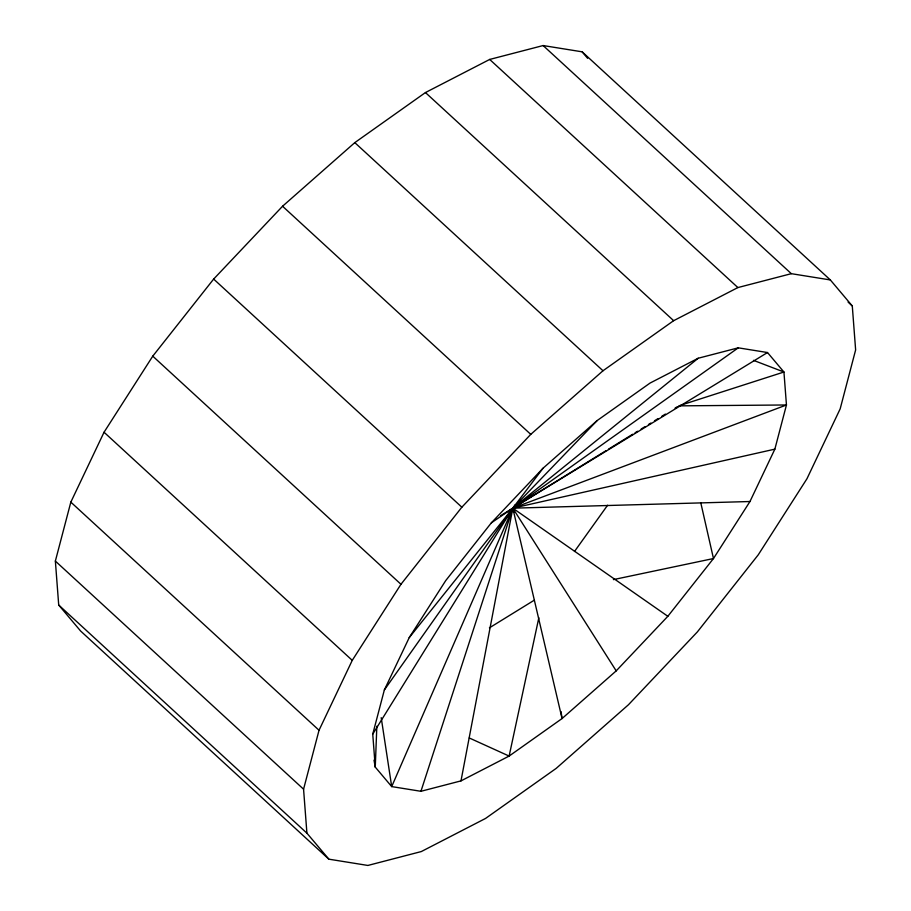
<?xml version="1.0" encoding="UTF-8"?>
<svg xmlns="http://www.w3.org/2000/svg" width="911" height="911" viewBox="0 0 911 911"><rect width="100%" height="100%" fill="white"/><g stroke="black" fill="none" stroke-linecap="round" stroke-linejoin="round"><path stroke-width="1.37" d="M376.847 726.192L375.264 767.108L391.696 786.592L420.939 791.295L460.989 780.886L509.124 756.073L562.064 718.551L616.2 670.872L667.843 616.292L713.472 558.534L749.969 501.517L774.862 449.146L786.455 404.974L783.938 372.018L767.506 352.534L738.263 347.831L698.213 358.239L650.078 383.053L597.138 420.575L543.002 468.254L491.359 522.834L445.73 580.592L409.233 637.609L384.34 689.98L372.747 734.152L375.264 767.108L374 760.116M460.989 780.886L512.813 508.179L543.002 468.254M538.845 617.76L509.124 756.073L469.279 737.978M55.366 561.074L70.83 502.132L104.048 432.235L152.763 356.155L213.652 279.073L282.558 206.239L354.8 142.628L425.448 92.558L489.685 59.443L543.127 45.55L582.152 51.825L830.354 279.95L852.286 305.959L855.634 349.926L840.17 408.868L806.952 478.765L758.237 554.845L697.348 631.927L628.442 704.761L556.2 768.372L485.552 818.442L421.315 851.557L367.873 865.45L328.848 859.175L80.646 631.05L58.714 605.041L55.366 561.074L303.568 789.199L306.916 833.166L328.848 859.175M303.568 789.199L319.032 730.258L352.25 660.361L400.965 584.281L461.854 507.199L530.76 434.365L603.002 370.754L673.65 320.683L737.887 287.569L791.329 273.676L830.354 279.95M420.939 791.295L512.813 508.179L597.138 420.575M372.747 734.152L512.813 508.179L698.213 358.239M384.34 689.98L512.813 508.179L738.263 347.831M507.848 515.114L515.284 504.705M574.499 551.485L607.58 505.252M409.233 637.609L512.813 508.179L767.506 352.534M491.359 522.834L512.813 508.179L786.455 404.974L678.706 405.862M500.697 515.637L606.054 450.672M608.468 449.18L632.689 434.24M635.115 432.748L637.541 431.256M641.173 429.013L644.806 426.769M648.438 424.537L650.853 423.046M654.485 420.802L658.118 418.559M661.75 416.316L665.383 414.084M675.074 408.105L677.499 406.613M489.412 627.85L534.21 600.224M680.062 405.429L783.938 372.018L753.499 360.357M774.862 449.146L512.813 508.179L391.696 786.592L381.208 717.663M613.399 579.612L713.472 558.534L700.832 503.02M749.969 501.517L512.813 508.179L562.064 718.551L561.039 711.571M667.843 616.292L512.813 508.179L616.2 670.872M848.095 302.11L852.286 305.959M543.127 45.55L791.329 273.676M489.685 59.443L737.887 287.569M425.448 92.558L673.65 320.683M354.8 142.628L603.002 370.754M282.558 206.239L530.76 434.365M213.652 279.073L461.854 507.199M152.763 356.155L400.965 584.281M104.048 432.235L352.25 660.361M70.83 502.132L319.032 730.258M58.714 605.041L306.916 833.166M582.152 51.825L587.629 58.327M513.292 509.5L514.248 512.141"/></g></svg>
